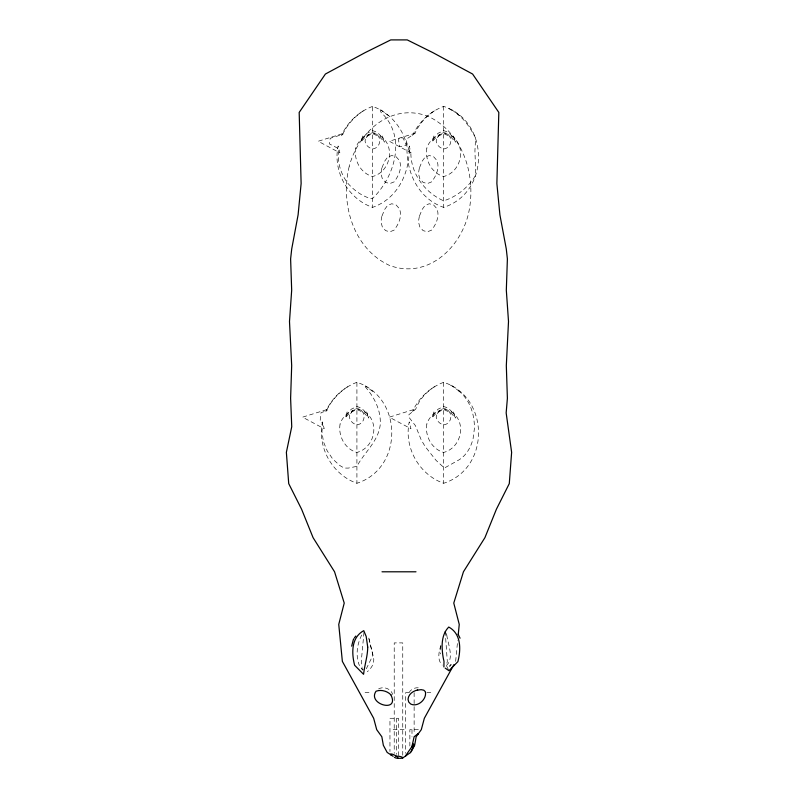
<?xml version="1.0" encoding="UTF-8"?>
<svg xmlns="http://www.w3.org/2000/svg" width="798" height="798" viewBox="0 0 798 798"><rect width="100%" height="100%" fill="white"/><g stroke="black" fill="none" stroke-linecap="round" stroke-linejoin="round"><path stroke-width="0.6" stroke-dasharray="3.99 2.99" d="M363.978 632.315L361.275 661.392L362.322 667.268M455.638 661.392L457.683 640.435M440.955 645.163C438.9 651.577 436.935 659.617 442.192 665.133M440.995 646.081L439.648 651.866L440.686 653.971M446.8 635.098C447.628 643.228 454.71 658.33 446.172 665.761M361.753 139.251L362.791 135.979M432.865 139.251L433.903 135.979M346.113 415.16L347.15 411.888M432.865 415.16L433.903 411.888M366.312 668.784L372.866 655.477L368.546 636.974L373.434 657.043C374.96 662.669 371.569 668.295 367.309 671.736M361.743 635.028C356.925 644.225 355.429 655.956 359.449 665.672M409.075 692.634C411.209 688.544 416.556 686.679 420.795 688.355M434.401 110.832C425.942 116.348 419.13 124.079 414.94 133.316L406.561 139.071L406.322 140.997L409.135 150.832L410.86 152.997C410.9 173.824 424.945 192.617 443.668 200.827C457.064 196.637 468.506 187.101 475.748 175.231L474.93 150.832L475.588 138.054C471.059 129.176 465.473 120.378 457.583 114.144M363.29 110.832C354.442 116.688 347.12 124.688 342.681 134.393L330.182 138.323L329.434 143.929L338.821 148.747C336.756 160.987 340.467 173.784 348.038 183.54C354.312 190.542 362.112 196.248 371.309 198.702L372.806 198.203C395.18 176.478 406.781 136.298 381.055 112.428L380.077 109.585M434.491 386.691C426.132 392.077 419.249 399.678 415.738 409.075L408.905 414.681L408.756 417.025L415.459 425.713L421.085 439.568L425.035 446.361L436.067 460.376L444.406 468.037L458.73 460.027C466.421 455.459 470.79 447.339 473.044 438.93L474.391 428.656C474.7 414.222 469.783 399.319 458.032 390.382M347.579 386.771C338.472 392.776 331.02 400.995 326.382 410.91L321.025 412.636L320.078 421.334L322.751 422.95L321.943 431.977L323.499 441.873L327.2 450.85L332.656 458.91L339.679 465.424L344.138 468.047L348.227 468.097L356.915 466.351C364.227 452.506 378.102 441.543 380.177 425.244C381.424 410.142 373.763 395.988 363.808 385.225M372.566 106.403C358.801 111.55 347.469 122.164 341.434 135.56L343.928 133.226L318.203 141.256L339.858 152.847L338.123 146.004C332.636 171.41 348.018 198.822 372.566 207.38C398.362 198.373 410.132 171.969 409.234 146.004L410.96 152.847L389.304 141.256L415.03 133.226L412.546 135.56C418.581 122.164 429.913 111.55 443.668 106.403C489.802 121.266 490.471 192.368 443.668 207.38C417.883 198.373 406.102 171.969 407 146.004C403.05 128.179 389.913 112.418 372.566 106.403L372.566 207.38M356.915 382.302C343.16 387.459 331.828 398.072 325.793 411.469L328.277 409.135L302.552 417.164L324.207 428.755L322.482 421.903C316.996 447.309 332.377 474.72 356.915 483.279C403.718 468.266 403.05 397.175 356.915 382.302L356.915 483.279M443.668 382.302C429.913 387.459 418.581 398.072 412.546 411.469L415.03 409.135L389.304 417.164L410.96 428.755L409.234 421.903C403.748 447.309 419.13 474.72 443.668 483.279C490.471 468.266 489.802 397.175 443.668 382.302L443.668 483.279M378.571 688.913C383.708 686.001 391.1 688.744 392.686 694.499M365.045 692.684L371.17 692.684M408.766 692.684L405.603 692.684L405.603 753.272M426.83 692.684L432.955 692.684M393.115 729.661L404.885 729.661M418.401 729.661L409.863 729.661L409.863 746.709M448.666 108.518L455.319 112.428M450.311 385.115L452.426 386.142M459.588 115.65L452.067 109.954M388.486 115.65L380.955 109.954M459.588 391.549L452.067 385.853M372.836 391.549L365.314 385.853M445.873 633.043L446.78 635.038M448.426 669.682L446.401 665.572L447.299 661.392L445.304 632.954M453.444 135.979L454.481 139.251M382.332 135.979L383.369 139.251M453.444 411.888L454.481 415.16M366.691 411.888L367.728 415.16M443.668 106.403L443.668 207.38M414.132 692.684L414.132 734.469M411.997 729.661L411.997 736.903M402.751 755.237L402.751 642.899L394.222 642.899L394.222 753.372M398.491 755.606L398.491 718.28L389.953 718.28L389.953 751.586M396.357 718.28L396.357 754.369M349.175 166.592C340.217 203.41 353.065 248.447 389.334 265.355C426.381 279.2 459.189 249.664 468.137 215.031C477.094 178.213 464.246 133.176 427.987 116.269C390.94 102.423 358.132 131.959 349.175 166.592M355.728 148.099C353.624 159.949 360.556 173.226 372.566 176.528C393.773 170.912 396.436 137.386 372.566 133.196C365.115 135.301 357.993 140.408 355.728 148.099M365.294 139.032C364.048 143.77 368.227 147.959 372.566 148.997C382.082 147.7 382.082 133.904 372.566 132.598L368.646 134.443L365.294 139.032M340.088 424.007C337.983 435.848 344.916 449.124 356.915 452.436C378.122 446.82 380.796 413.294 356.915 409.095C349.474 411.209 342.342 416.307 340.088 424.007M349.654 414.93C348.407 419.668 352.586 423.858 356.915 424.905C366.442 423.598 366.442 409.803 356.915 408.506L352.995 410.342L349.654 414.93M426.84 148.099C424.736 159.949 431.668 173.226 443.668 176.528C464.875 170.912 467.548 137.386 443.668 133.196C436.227 135.301 429.095 140.408 426.84 148.099M436.406 139.032C435.159 143.77 439.339 147.959 443.668 148.997C453.194 147.7 453.194 133.904 443.668 132.598L439.748 134.443L436.406 139.032M426.84 424.007C424.736 435.848 431.668 449.124 443.668 452.436C464.875 446.82 467.548 413.294 443.668 409.095C436.227 411.209 429.095 416.307 426.84 424.007M436.406 414.93C435.159 419.668 439.339 423.858 443.668 424.905C453.194 423.598 453.194 409.803 443.668 408.506L439.748 410.342L436.406 414.93M381.833 168.149L380.935 173.495L382.322 178.712L385.604 182.393L389.913 183.56L394.092 181.894C398.651 175.969 402.491 167.76 399.339 160.368L396.057 156.677L391.748 155.52L387.579 157.176L384.646 161.226L381.833 168.149M381.833 216.388L380.935 221.734L382.322 226.951L385.604 230.632L389.913 231.799L394.092 230.133C398.651 224.208 402.491 215.999 399.339 208.597L396.057 204.916L391.748 203.749L387.579 205.415L384.646 209.465L381.833 216.388M419.329 168.149L418.431 173.495L419.818 178.712L423.1 182.393L427.409 183.56L431.588 181.894C436.147 175.969 439.987 167.76 436.835 160.368L433.553 156.677L429.244 155.52L425.065 157.176L422.142 161.226L419.329 168.149M419.329 216.388L418.431 221.734L419.818 226.951L423.1 230.632L427.409 231.799L431.588 230.133C436.147 224.208 439.987 215.999 436.835 208.597L433.553 204.916L429.244 203.749L425.065 205.415L422.142 209.465L419.329 216.388M399.09 138.204L398.581 140.089L399.608 146.772L406.262 145.296L403.06 137.884L399.09 138.204M363.26 137.346L360.696 142.134L365.474 136.907L372.566 133.575L379.649 136.907L384.427 142.134C382.142 136.917 378.461 131.919 372.566 130.633L367 133.246L363.26 137.346M434.361 137.346L431.808 142.134L436.586 136.907L443.668 133.575L450.76 136.907L455.538 142.134C453.244 136.917 449.573 131.919 443.668 130.633L438.112 133.246L434.361 137.346M347.609 413.244L345.055 418.032L349.833 412.805L356.915 409.474L364.008 412.805L368.786 418.032C366.491 412.815 362.821 407.828 356.915 406.531L351.359 409.145L347.609 413.244M434.361 413.244L431.808 418.032L436.586 412.805L443.668 409.474L450.76 412.805L455.538 418.032C453.244 412.815 449.573 407.828 443.668 406.531L438.112 409.145L434.361 413.244"/><path stroke-width="1.2" d="M458.281 634.28L459.249 624.415L453.773 603.079L463.439 571.797L484.915 537.662L496.406 509.224L509.284 483.618L511.628 452.336L506.161 412.925L507.388 398.292L506.321 365.584L508.506 321.494L506.321 290.203L507.388 258.911L506.281 248.956L499.897 214.832L496.875 183.54L498.82 112.428L472.596 74.034L433.005 52.698L407.229 39.9L390.771 39.9L364.995 52.698L325.404 74.034L299.18 112.428L301.125 183.54L298.103 214.832L291.719 248.956L290.612 258.911L291.679 290.203L289.494 321.494L291.679 365.584L290.612 398.292L291.739 426.731L286.372 452.336L288.716 483.618L301.594 509.224L313.085 537.662L334.561 571.797L344.227 603.079L338.751 624.415L342.362 661.392L373.664 718.28L376.706 729.661L381.833 736.763L383.349 745.302L387.16 752.414L393.115 756.295M351.669 646.161L353.285 639.767M390.89 694.779C387.17 691.048 381.165 689.372 376.067 691.208C366.861 704.415 400.397 713.402 390.751 694.649M453.902 664.654L424.337 718.28L421.294 729.661L416.167 736.763L414.641 745.302L411.459 751.257M445.194 668.125L448.935 670.709L457.892 661.642C460.995 649.532 461.374 633.891 448.755 627.048C442.75 633.063 441.643 641.951 442.291 650.041A39.611 23.022 -87.4 0 0 443.997 661.293L443.897 666.948M410.441 752.604L414.132 745.302L413.564 743.866L411.868 746.868L414.122 736.763L418.401 733.432L417.853 734.419M353.464 639.388L353.843 638.729M394.372 757.322L396.077 758.1C408.616 759.317 400.626 755.457 395.868 756.324M354.412 637.831L355.808 636.046M449.713 666.17L450.98 664.634M402.551 758.1L410.711 752.414M412.057 746.459L405.603 755.746L406.332 755.526M417.214 690.17L421.135 689.652L423.778 690.18L425.344 691.686C427.12 699.068 417.853 707.587 410.681 704.016L408.706 702.011L408.027 699.238C408.476 694.2 413.015 690.908 417.673 690.021M382.003 571.797L415.997 571.797M390.811 754.938C388.835 752.065 397.793 755.905 398.012 758.1M361.534 668.245L362.801 669.781M458.102 634.22L460.057 638.201M445.214 631.717L445.474 632.245M367.728 647.108C367.639 656.345 364.566 665.163 363.579 674.32L354.621 665.253C351.509 653.143 351.13 637.502 363.758 630.659L366.172 636.425L367.728 647.108"/></g></svg>
